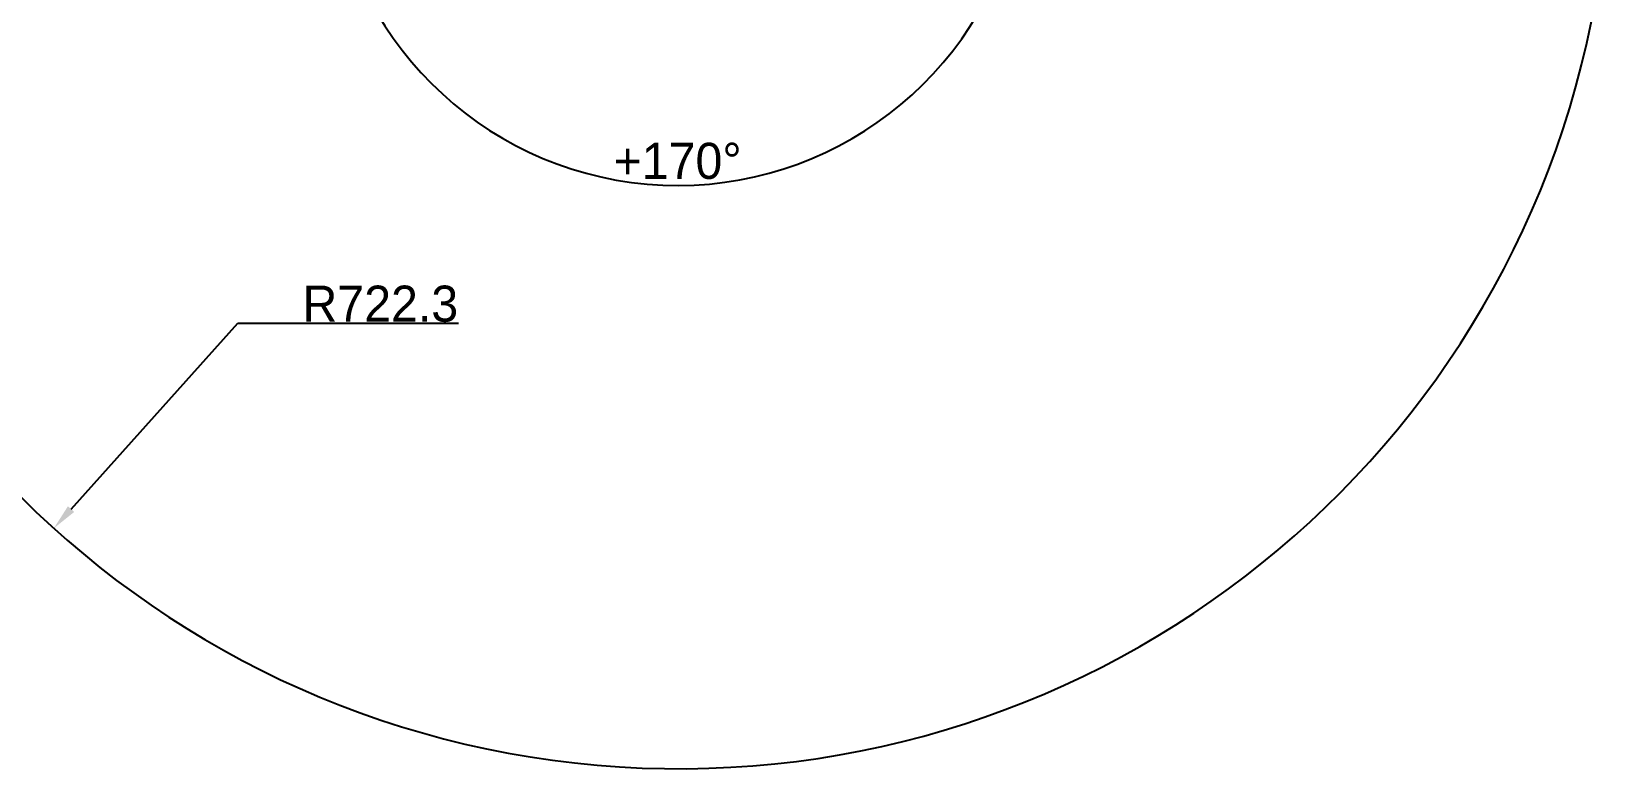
# Model space of a CAD drawing. Header units: millimetres. Extents: x 4086 to 8300, y 123 to 1549.
# Drawn here: x 7658.3 to 7961.6, y 426.3 to 569.2 of the extents above; entities that cross this region are included whole.
import ezdxf
from ezdxf import colors
from ezdxf.entities.mleader import LeaderData, LeaderLine
from ezdxf.math import Vec2, Vec3

# ---------------------------------------------------------------- set-up
doc = ezdxf.new("R2010")
doc.units = ezdxf.units.MM
for name, color, linetype in [('多重引线', 7, 'Continuous'), ('尺寸标注', 7, 'Continuous'), ('运动范围', 7, 'Continuous')]:
    doc.layers.add(name, color=color, linetype=linetype)
doc.styles.add('思源黑', font='SourceHanSansCN-Normal.ttf')
doc.dimstyles.new('尺寸标注_1_4比例', dxfattribs={"dimtxt": 7, "dimasz": 6, "dimexe": 2, "dimexo": 1.5, "dimgap": 1, "dimtad": 1, "dimdec": 1, "dimlfac": 4, "dimdsep": 46, "dimtxsty": '思源黑', "dimcen": 0.09, "dimadec": 0, "dimazin": 0, "dimtp": 0.01, "dimtm": 0.01, "dimtfac": 1, "dimtdec": 1, "dimtofl": 0, "dimtmove": 0, "dimatfit": 3, "dimfxl": 1, "dimtolj": 1, "dimarcsym": 0})

# ---------------------------------------------------------------- blocks, each defined once
blk = doc.blocks.new('*D749')
at = {"layer": 'Defpoints', "color": 0}
for p in [(7701.1, 606.86), (7716.04, 606.86), (7783.63, 606.86), (7961.6, 575.48), (7746.54, 550.46)]:
    blk.add_point(p, dxfattribs=at)
at = {"layer": '尺寸标注', "color": 0, "lineweight": -2}
blk.add_line((7717.54, 606.86), (7718.13, 606.86), dxfattribs=at)
blk.add_arc((7783.63, 606.86), 67.51, 185.0941, 344.9059, dxfattribs=at)
at = {"layer": '尺寸标注', "color": 0}
for points in [[(7717.39, 600.91), (7715.39, 600.82), (7716.13, 606.86)], [(7849.79, 589.07), (7847.83, 589.5), (7850.11, 595.14)]]:
    blk.add_solid(points, dxfattribs=at)
at = {"layer": '尺寸标注', "color": 0, "insert": (7783.63, 544.07), "char_height": 7, "attachment_point": 5, "style": '思源黑'}
blk.add_mtext('\\A1;+\\A1;170%%d', dxfattribs=at)

msp = doc.modelspace()

# ---------------------------------------------------------------- linework, layer by layer
at = {"layer": '运动范围'}
msp.add_arc((7783.7746, 606.8692), 180.575, 10, 349.993572, dxfattribs=at)

# ---------------------------------------------------------------- dimensions: what is measured, and where the dimension line sits
at = {"layer": '尺寸标注'}
dim = msp.add_angular_dim_2l(base=(7746.5371, 550.4618), line1=((7701.103, 606.8629), (7716.0449, 606.8629)), line2=((7961.6009, 575.4823), (7783.6327, 606.8629)), text='\\A1;+<>', dimstyle='尺寸标注_1_4比例', dxfattribs=at)
dim.commit()
dim.dimension.update_dxf_attribs({"geometry": '*D749', "text_midpoint": (7783.6327, 539.3561), "dimtype": 162})

# ---------------------------------------------------------------- leaders
at = {"layer": '多重引线'}
ml = msp.add_multileader_mtext('Standard', dxfattribs=at)
ml.set_content('R722.3', style='思源黑')
ml.set_leader_properties(linetype='ByLayer')
ml.build(insert=Vec2(0, 0))
ml.multileader.update_dxf_attribs({"text_left_attachment_type": 5, "text_right_attachment_type": 5, "dogleg_length": 10, "arrow_head_size": 5})
ctx = ml.context
ctx.base_point, ctx.char_height, ctx.arrow_head_size, ctx.landing_gap_size, ctx.plane_origin = Vec3(7708.4021, 512.6773), 7, 5, 2.5, Vec3(7651.5901, 515.7244)
ctx.left_attachment, ctx.right_attachment = 5, 5
notes = []
notes.append((ctx, [(0, (1, 1, 0), (7698.4021, 512.6773), (1, 0), 10, [(0, [(7662.7046, 472.8939)], 0, [])])]))
ctx.mtext.insert, ctx.mtext.flow_direction = Vec3(7710.9021, 519.9355), 5
for ctx, leaders in notes:
    for number, flags, end, landing, length, lines in leaders:
        leader = LeaderData()
        leader.index, (leader.has_last_leader_line, leader.has_dogleg_vector, leader.attachment_direction) = number, flags
        leader.last_leader_point, leader.dogleg_vector, leader.dogleg_length = Vec3(end), Vec3(landing), length
        for number, points, colour, breaks in lines:
            line = LeaderLine()
            line.index, line.vertices, line.color, line.breaks = number, Vec3.list(points), colors.encode_raw_color(colour), breaks
            leader.lines.append(line)
        ctx.leaders.append(leader)

doc.saveas('drawing.dxf')
